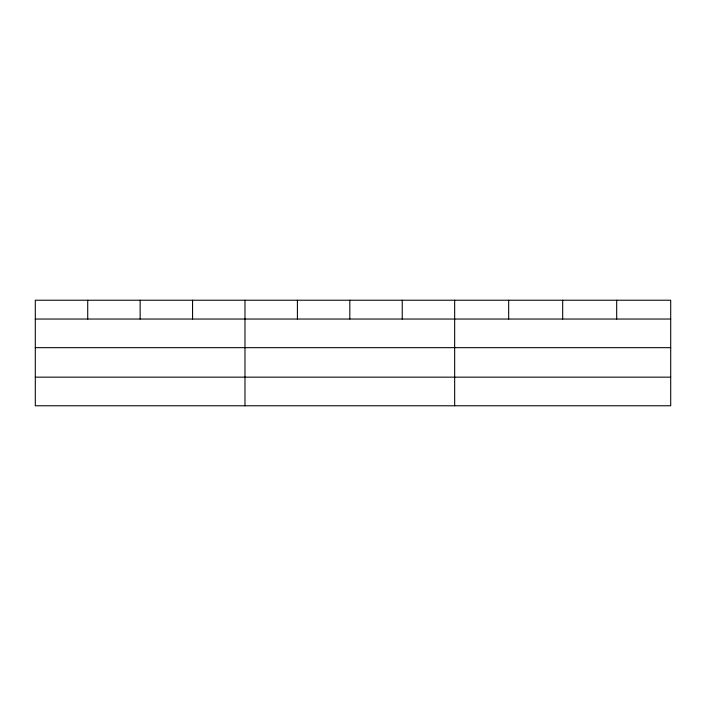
<?xml version="1.0" encoding="UTF-8"?>
<svg xmlns="http://www.w3.org/2000/svg" width="706" height="706" viewBox="0 0 706 706"><rect width="100%" height="100%" fill="white"/><g stroke="black" fill="none" stroke-linecap="round" stroke-linejoin="round"><path stroke-width="1.06" d="M670.7 347.661L670.7 300.226L35.3 300.226L35.3 405.774L670.7 405.774L670.7 347.661L35.3 347.661M35.3 319.041L670.7 319.041M35.3 377.154L670.7 377.154M616.691 300.226L616.691 319.041M562.682 300.226L562.682 319.041M508.673 300.226L508.673 319.041M454.664 300.226L454.664 405.774M402.243 300.226L402.243 319.041M349.823 300.226L349.823 319.041M297.402 300.226L297.402 319.041M244.982 300.226L244.982 405.774M192.561 300.226L192.561 319.041M140.141 300.226L140.141 319.041M87.721 300.226L87.721 319.041"/></g></svg>
